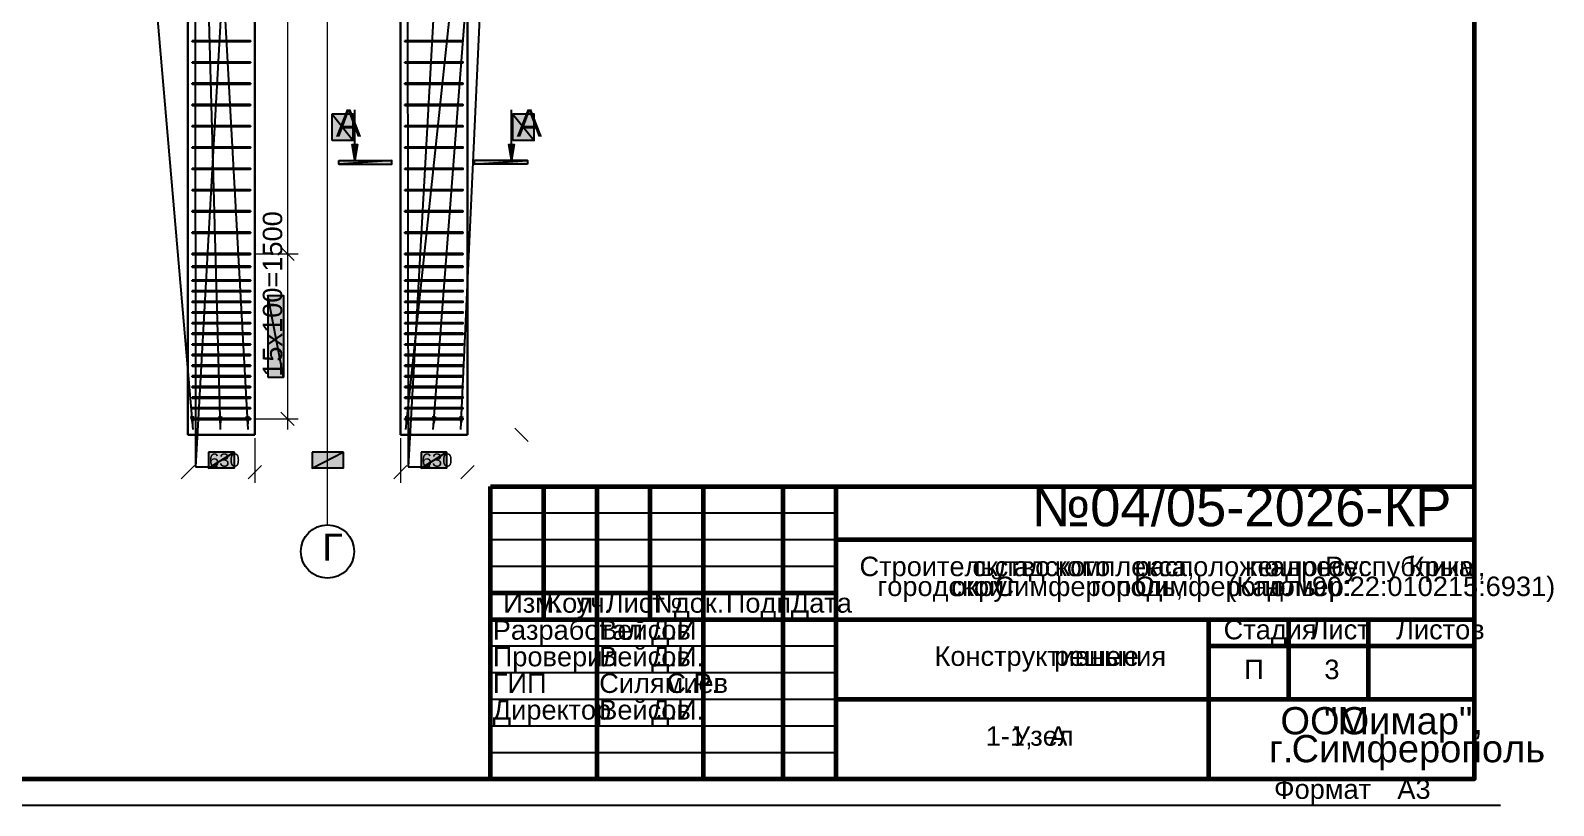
# Model space of a CAD drawing. Extents: x 8 to 21351, y 0 to 420.
# Drawn here: x 9454.5 to 9740.8, y 0.1 to 145.8 of the extents above; entities that cross this region are included whole.
import ezdxf

# ---------------------------------------------------------------- set-up
doc = ezdxf.new("R2010")
doc.units = 0
doc.linetypes.add('TEYPDFCAD_CENTER', pattern=[20, 12, -3, 2, -3])
for name, color, linetype in [('PDF_ВЫНОСКИ', 7, 'Continuous'), ('PDF_ОСИ', 7, 'Continuous'), ('TEY_REVIEW_AXIS', 7, 'Continuous'), ('TEY_REVIEW_LEADER', 7, 'Continuous')]:
    doc.layers.add(name, color=color, linetype=linetype)
doc.styles.add('TEYPDFCAD_TEXT', font='arial.ttf')
doc.dimstyles.new('TEYPDFCAD_SCALE_1', dxfattribs={"dimtxt": 2.5, "dimasz": 2.5, "dimexe": 1.25, "dimexo": 0.75, "dimtad": 1, "dimdsep": 46, "dimtxsty": 'Standard', "dimcen": 0.09, "dimadec": 0, "dimazin": 0, "dimtfac": 1, "dimtofl": 0, "dimtmove": 0, "dimatfit": 3, "dimfxl": 1, "dimarcsym": 0})

# ---------------------------------------------------------------- blocks, each defined once
blk = doc.blocks.new('TEY_AXIS')
at = {"layer": 'PDF_ОСИ', "linetype": 'TEYPDFCAD_CENTER', "lineweight": 9}
blk.add_line((0, 0), (1, 0), dxfattribs=at)

msp = doc.modelspace()

# ---------------------------------------------------------------- hatches: boundary and pattern name
at = {"true_color": 0xffffff}
h = msp.add_hatch(color=0, dxfattribs=at)
h.paths.add_polyline_path([(9511.21, 125.16), (9511.21, 130.07), (9515.15, 125.16)])
h.paths.add_polyline_path([(9511.21, 130.07), (9515.15, 125.16), (9515.15, 130.07)])
h = msp.add_hatch(color=0, dxfattribs=at)
h.paths.add_polyline_path([(9545.2, 125.16), (9545.2, 130.07), (9549.16, 125.16)])
h.paths.add_polyline_path([(9545.2, 130.07), (9549.16, 125.16), (9549.16, 130.07)])
for points in [[(9515.46, 121.37), (9514.96, 124.38), (9515.95, 124.38)], [(9544.91, 121.37), (9544.4, 124.38), (9545.41, 124.38)]]:
    msp.add_hatch(color=7).paths.add_polyline_path(points)
h = msp.add_hatch(color=7)
h.paths.add_polyline_path([(9512.46, 121.37), (9522.45, 121.37), (9512.46, 120.67)])
h.paths.add_polyline_path([(9522.45, 121.37), (9512.46, 120.67), (9522.45, 120.67)])
h = msp.add_hatch(color=7)
h.paths.add_polyline_path([(9547.91, 120.67), (9537.9, 120.67), (9547.91, 121.37)])
h.paths.add_polyline_path([(9537.9, 120.67), (9547.91, 121.37), (9537.9, 121.37)])
h = msp.add_hatch(color=0, dxfattribs=at)
h.paths.add_polyline_path([(9499.1, 80.64), (9502.09, 80.64), (9499.1, 95.99)])
h.paths.add_polyline_path([(9502.09, 80.64), (9499.1, 95.99), (9502.09, 95.99)])
h = msp.add_hatch(color=0, dxfattribs=at)
h.paths.add_polyline_path([(9487.99, 66.57), (9487.99, 63.56), (9492.77, 66.57)])
h.paths.add_polyline_path([(9487.99, 63.56), (9492.77, 66.57), (9492.77, 63.56)])
h = msp.add_hatch(color=0, dxfattribs=at)
h.paths.add_polyline_path([(9507.44, 66.57), (9507.44, 63.56), (9513.28, 66.57)])
h.paths.add_polyline_path([(9507.44, 63.56), (9513.28, 66.57), (9513.28, 63.56)])
h = msp.add_hatch(color=0, dxfattribs=at)
h.paths.add_polyline_path([(9527.95, 66.57), (9527.95, 63.56), (9532.74, 66.57)])
h.paths.add_polyline_path([(9527.95, 63.56), (9532.74, 66.57), (9532.74, 63.56)])

# ---------------------------------------------------------------- linework, layer by layer
at = {"color": 0, "lineweight": 0, "true_color": 0xffffff}
for p, q in [((9515.15, 125.16), (9515.15, 130.07)), ((9549.16, 125.16), (9549.16, 130.07))]:
    msp.add_line(p, q, dxfattribs=at)
at = {"color": 7, "lineweight": 25}
for p, q in [((9515.46, 121.37), (9515.46, 130.87)), ((9544.91, 121.37), (9544.91, 130.87))]:
    msp.add_line(p, q, dxfattribs=at)
at = {"color": 7, "lineweight": 5}
for p, q in [((9496.48, 103.82), (9504.84, 103.82)), ((9496.48, 103.82), (9504.84, 103.82)), ((9501.6, 105.07), (9504.1, 102.57)), ((9504.1, 102.57), (9501.6, 105.07)), ((9496.48, 72.81), (9504.84, 72.81)), ((9501.6, 74.06), (9504.1, 71.56)), ((9496.69, 69.19), (9496.69, 60.81)), ((9524.04, 69.19), (9524.04, 60.81)), ((9545.58, 71.06), (9548.08, 68.56)), ((9485.32, 64.07), (9482.82, 61.57)), ((9495.44, 61.57), (9497.94, 64.07)), ((9497.94, 64.07), (9495.44, 61.57)), ((9522.79, 61.57), (9525.28, 64.07)), ((9525.28, 64.07), (9522.79, 61.57)), ((9535.4, 61.57), (9537.9, 64.07))]:
    msp.add_line(p, q, dxfattribs=at)
at = {"color": 0, "true_color": 0xffffff}
for points in [[(9511.21, 125.16), (9511.21, 130.07), (9515.15, 125.16)], [(9511.21, 130.07), (9515.15, 125.16), (9515.15, 130.07)], [(9545.2, 125.16), (9545.2, 130.07), (9549.16, 125.16)], [(9545.2, 130.07), (9549.16, 125.16), (9549.16, 130.07)], [(9499.1, 80.64), (9502.09, 80.64), (9499.1, 95.99)], [(9502.09, 80.64), (9499.1, 95.99), (9502.09, 95.99)], [(9487.99, 66.57), (9487.99, 63.56), (9492.77, 66.57)], [(9487.99, 63.56), (9492.77, 66.57), (9492.77, 63.56)], [(9507.44, 66.57), (9507.44, 63.56), (9513.28, 66.57)], [(9507.44, 63.56), (9513.28, 66.57), (9513.28, 63.56)], [(9527.95, 66.57), (9527.95, 63.56), (9532.74, 66.57)], [(9527.95, 63.56), (9532.74, 66.57), (9532.74, 63.56)]]:
    msp.add_lwpolyline(points, close=True, dxfattribs=at)
at = {"color": 7}
for points in [[(9515.46, 121.37), (9514.96, 124.38), (9515.95, 124.38)], [(9544.91, 121.37), (9544.4, 124.38), (9545.41, 124.38)], [(9512.46, 121.37), (9522.45, 121.37), (9512.46, 120.67)], [(9522.45, 121.37), (9512.46, 120.67), (9522.45, 120.67)], [(9547.91, 120.67), (9537.9, 120.67), (9547.91, 121.37)], [(9537.9, 120.67), (9547.91, 121.37), (9537.9, 121.37)]]:
    msp.add_lwpolyline(points, close=True, dxfattribs=at)
at = {"color": 7, "lineweight": 25}
msp.add_circle((9510.35, 47.89), 5.01, dxfattribs=at)
at = {"layer": 'TEY_REVIEW_AXIS', "lineweight": 30}
for p, q in [((9484.07, 239.82), (9484.07, 69.81)), ((9496.69, 239.82), (9496.69, 69.81)), ((9524.04, 239.82), (9524.04, 69.81)), ((9536.65, 69.81), (9536.65, 239.82))]:
    msp.add_line(p, q, dxfattribs=at)
at = {"layer": 'TEY_REVIEW_AXIS', "color": 7, "lineweight": 5}
for p, q in [((9502.85, 213.8), (9502.85, 101.81)), ((9502.85, 105.81), (9502.85, 70.82))]:
    msp.add_line(p, q, dxfattribs=at)
at = {"layer": 'TEY_REVIEW_AXIS', "lineweight": 60}
for p, q in [((9540.97, 60.13), (9725.94, 60.13)), ((9540.97, 5.14), (9540.97, 60.13)), ((9550.96, 60.13), (9550.96, 35.14)), ((9560.95, 60.13), (9560.95, 5.14)), ((9570.96, 60.13), (9570.96, 35.14)), ((9580.95, 60.13), (9580.95, 5.14)), ((9595.96, 60.13), (9595.96, 5.14)), ((9605.95, 5.14), (9605.95, 60.13)), ((9725.94, 5.14), (9725.94, 60.13)), ((9605.95, 50.14), (9725.94, 50.14)), ((9540.97, 40.13), (9605.95, 40.13)), ((9540.97, 35.14), (9725.94, 35.14)), ((9675.95, 35.14), (9675.95, 5.14)), ((9675.95, 30.14), (9725.94, 30.14)), ((9605.95, 20.15), (9725.94, 20.15)), ((9540.97, 5.14), (9725.94, 5.14))]:
    msp.add_line(p, q, dxfattribs=at)
at = {"layer": 'TEY_REVIEW_AXIS', "lineweight": 25}
for p, q in [((9540.97, 55.14), (9605.95, 55.14)), ((9540.97, 50.14), (9605.95, 50.14)), ((9540.97, 45.15), (9605.95, 45.15)), ((9540.97, 30.14), (9605.95, 30.14)), ((9540.97, 25.15), (9605.95, 25.15)), ((9540.97, 20.15), (9605.95, 20.15)), ((9540.97, 15.13), (9605.95, 15.13)), ((9540.97, 10.14), (9605.95, 10.14)), ((9730.83, 0.15), (9310.97, 0.15))]:
    msp.add_line(p, q, dxfattribs=at)
at = {"layer": 'TEY_REVIEW_AXIS', "lineweight": 60}
msp.add_lwpolyline([(9330.97, 5.14), (9725.94, 5.14), (9725.94, 292.12), (9330.97, 292.12)], close=True, dxfattribs=at)
at = {"layer": 'TEY_REVIEW_LEADER', "lineweight": 30}
for p, q in [((9484.07, 69.81), (9496.69, 69.81)), ((9524.04, 69.81), (9536.65, 69.81))]:
    msp.add_line(p, q, dxfattribs=at)
at = {"layer": 'TEY_REVIEW_LEADER', "lineweight": 60}
for p, q in [((9690.96, 35.14), (9690.96, 20.15)), ((9705.96, 35.14), (9705.96, 20.15))]:
    msp.add_line(p, q, dxfattribs=at)
at = {"layer": 'TEY_REVIEW_LEADER', "lineweight": 30}
for points in [[(9484.92, 143.89), (9495.84, 143.89), (9495.84, 143.74), (9484.92, 143.74)], [(9524.88, 143.89), (9535.8, 143.89), (9535.8, 143.74), (9524.88, 143.74)], [(9484.92, 139.89), (9495.84, 139.89), (9495.84, 139.74), (9484.92, 139.74)], [(9524.88, 139.89), (9535.8, 139.89), (9535.8, 139.74), (9524.88, 139.74)], [(9484.92, 135.89), (9495.84, 135.89), (9495.84, 135.74), (9484.92, 135.74)], [(9524.88, 135.89), (9535.8, 135.89), (9535.8, 135.74), (9524.88, 135.74)], [(9484.92, 131.89), (9495.84, 131.89), (9495.84, 131.74), (9484.92, 131.74)], [(9524.88, 131.89), (9535.8, 131.89), (9535.8, 131.74), (9524.88, 131.74)], [(9484.92, 127.89), (9495.84, 127.89), (9495.84, 127.74), (9484.92, 127.74)], [(9524.88, 127.89), (9535.8, 127.89), (9535.8, 127.74), (9524.88, 127.74)], [(9484.92, 123.89), (9495.84, 123.89), (9495.84, 123.74), (9484.92, 123.74)], [(9524.88, 123.89), (9535.8, 123.89), (9535.8, 123.74), (9524.88, 123.74)], [(9484.92, 119.89), (9495.84, 119.89), (9495.84, 119.74), (9484.92, 119.74)], [(9524.88, 119.89), (9535.8, 119.89), (9535.8, 119.74), (9524.88, 119.74)], [(9484.92, 115.89), (9495.84, 115.89), (9495.84, 115.74), (9484.92, 115.74)], [(9524.88, 115.89), (9535.8, 115.89), (9535.8, 115.74), (9524.88, 115.74)], [(9484.92, 111.89), (9495.84, 111.89), (9495.84, 111.74), (9484.92, 111.74)], [(9524.88, 111.89), (9535.8, 111.89), (9535.8, 111.74), (9524.88, 111.74)], [(9484.92, 107.89), (9495.84, 107.89), (9495.84, 107.74), (9484.92, 107.74)], [(9524.88, 107.89), (9535.8, 107.89), (9535.8, 107.74), (9524.88, 107.74)], [(9484.92, 103.89), (9495.84, 103.89), (9495.84, 103.74), (9484.92, 103.74)], [(9524.88, 103.89), (9535.8, 103.89), (9535.8, 103.74), (9524.88, 103.74)], [(9484.92, 101.49), (9495.84, 101.49), (9495.84, 101.35), (9484.92, 101.35)], [(9524.88, 101.49), (9535.8, 101.49), (9535.8, 101.35), (9524.88, 101.35)], [(9484.92, 98.89), (9495.84, 98.89), (9495.84, 98.74), (9484.92, 98.74)], [(9524.88, 98.89), (9535.8, 98.89), (9535.8, 98.74), (9524.88, 98.74)], [(9484.92, 96.9), (9495.84, 96.9), (9495.84, 96.73), (9484.92, 96.73)], [(9484.92, 94.89), (9495.84, 94.89), (9495.84, 94.74), (9484.92, 94.74)], [(9524.88, 96.9), (9535.8, 96.9), (9535.8, 96.73), (9524.88, 96.73)], [(9524.88, 94.89), (9535.8, 94.89), (9535.8, 94.74), (9524.88, 94.74)], [(9484.92, 92.9), (9495.84, 92.9), (9495.84, 92.73), (9484.92, 92.73)], [(9524.88, 92.9), (9535.8, 92.9), (9535.8, 92.73), (9524.88, 92.73)], [(9484.92, 90.89), (9495.84, 90.89), (9495.84, 90.74), (9484.92, 90.74)], [(9484.92, 88.9), (9495.84, 88.9), (9495.84, 88.73), (9484.92, 88.73)], [(9524.88, 90.89), (9535.8, 90.89), (9535.8, 90.74), (9524.88, 90.74)], [(9524.88, 88.9), (9535.8, 88.9), (9535.8, 88.73), (9524.88, 88.73)], [(9484.92, 86.89), (9495.84, 86.89), (9495.84, 86.74), (9484.92, 86.74)], [(9524.88, 86.89), (9535.8, 86.89), (9535.8, 86.74), (9524.88, 86.74)], [(9484.92, 84.9), (9495.84, 84.9), (9495.84, 84.73), (9484.92, 84.73)], [(9524.88, 84.9), (9535.8, 84.9), (9535.8, 84.73), (9524.88, 84.73)], [(9484.92, 82.89), (9495.84, 82.89), (9495.84, 82.74), (9484.92, 82.74)], [(9484.92, 80.9), (9495.84, 80.9), (9495.84, 80.73), (9484.92, 80.73)], [(9524.88, 82.89), (9535.8, 82.89), (9535.8, 82.74), (9524.88, 82.74)], [(9524.88, 80.9), (9535.8, 80.9), (9535.8, 80.73), (9524.88, 80.73)], [(9484.92, 78.89), (9495.84, 78.89), (9495.84, 78.74), (9484.92, 78.74)], [(9524.88, 78.89), (9535.8, 78.89), (9535.8, 78.74), (9524.88, 78.74)], [(9484.92, 76.9), (9495.84, 76.9), (9495.84, 76.73), (9484.92, 76.73)], [(9484.92, 74.89), (9495.84, 74.89), (9495.84, 74.74), (9484.92, 74.74)], [(9524.88, 76.9), (9535.8, 76.9), (9535.8, 76.73), (9524.88, 76.73)], [(9524.88, 74.89), (9535.8, 74.89), (9535.8, 74.74), (9524.88, 74.74)], [(9484.92, 72.9), (9495.84, 72.9), (9495.84, 72.73), (9484.92, 72.73)], [(9524.88, 72.9), (9535.8, 72.9), (9535.8, 72.73), (9524.88, 72.73)]]:
    msp.add_lwpolyline(points, close=True, dxfattribs=at)

# ---------------------------------------------------------------- block references
at = {"layer": 'PDF_ОСИ', "xscale": 220.4085, "rotation": 90}
msp.add_blockref('TEY_AXIS', (9510.34, 52.9), dxfattribs=at)

# ---------------------------------------------------------------- texts
at = {"color": 7, "style": 'TEYPDFCAD_TEXT'}
for s, height, p in [('№04/05-2026-КР', 7.3201, (9642.74, 52.64)), ('Г', 5.12, (9509.35, 46.14)), ('складского', 3.658, (9631.56, 43.26)), ('комплекса,', 3.658, (9647.08, 43.26)), ('расположенного', 3.6583, (9662.06, 43.26)), ('по', 3.658, (9683.66, 43.26)), ('адресу:', 3.658, (9687.53, 43.26)), ('Республика', 3.658, (9697.86, 43.26)), ('городской', 3.658, (9613.7, 39.52)), ('Симферополь,', 3.6583, (9635.73, 39.52)), ('Симферополь', 3.6583, (9662.06, 39.52)), ('(Кад.', 3.658, (9679.51, 39.52)), ('90:22:010215:6931)', 3.6583, (9695.38, 39.52)), ('округ', 3.658, (9627.58, 39.52)), ('город', 3.658, (9653.9, 39.52)), ('номер:', 3.658, (9686.52, 39.52)), ('Изм.', 3.658, (9543.38, 36.39)), ('уч.', 3.658, (9557.2, 36.39)), ('Лист', 3.658, (9562.64, 36.39)), ('док.', 3.658, (9575.45, 36.39)), ('Подп.', 3.658, (9585.21, 36.39)), ('Разработал', 3.658, (9541.41, 31.31)), ('Вейсов', 3.658, (9561.42, 31.31)), ('Д.И', 3.658, (9571.18, 31.31)), ('Стадия', 3.658, (9678.79, 31.39)), ('Лист', 3.658, (9695.15, 31.39)), ('Проверил', 3.658, (9541.41, 26.31)), ('Вейсов', 3.658, (9561.42, 26.31)), ('Д.И.', 3.658, (9571.18, 26.31)), ('Конструктивные', 3.6583, (9624.45, 26.39)), ('решения', 3.658, (9646.91, 26.39)), ('П', 3.66, (9682.66, 23.9)), ('ГИП', 3.658, (9541.41, 21.31)), ('Силямиев', 3.658, (9561.42, 21.31)), ('С.Р.', 3.658, (9574.04, 21.31)), ('Директор', 3.658, (9541.41, 16.3)), ('Д.И.', 3.658, (9571.18, 16.3)), ('"Мимар",', 5.122, (9697.65, 13.53)), ('1-1,', 3.658, (9634.08, 11.39)), ('Узел', 3.658, (9639.2, 11.39)), ('А', 3.66, (9646.02, 11.39)), ('г.', 5.122, (9687.32, 8.28)), ('Симферополь', 5.1223, (9691.57, 8.28)), ('Формат', 3.658, (9688.25, 1.4))]:
    msp.add_text(s, height=height, dxfattribs=at).set_placement(p)
at = {"layer": 'PDF_ВЫНОСКИ', "style": 'TEYPDFCAD_TEXT'}
for p in [(9488.05, 63.82), (9488.05, 63.82), (9528.02, 63.82), (9528.02, 63.82)]:
    msp.add_text('630', height=2.5, dxfattribs=at).set_placement(p)
at = {"layer": 'TEY_REVIEW_LEADER', "color": 7, "style": 'TEYPDFCAD_TEXT'}
for s, height, p in [('А', 5.12, (9511.91, 125.88)), ('А', 5.12, (9545.9, 125.88)), ('Строительство', 3.6583, (9610.35, 43.26)), ('Крым,', 3.658, (9713.56, 43.26)), ('Кол.', 3.658, (9551.47, 36.39)), ('№', 3.66, (9571.6, 36.39)), ('Дата', 3.658, (9597.44, 36.39)), ('Листов', 3.658, (9711.21, 31.39)), ('3', 3.66, (9697.73, 23.9)), ('Вейсов', 3.658, (9561.42, 16.3)), ('ООО', 5.122, (9689.47, 13.53)), ('A3', 3.658, (9711.45, 1.4))]:
    msp.add_text(s, height=height, dxfattribs=at).set_placement(p)
msp.add_text('15х100=1500', height=3.6583, rotation=90, dxfattribs=at).set_placement((9501.83, 80.73))

# ---------------------------------------------------------------- leaders
at = {"layer": 'PDF_ВЫНОСКИ', "lineweight": 9, "annotation_type": 0, "has_hookline": 1, "hookline_direction": 0}
for points in [[(9495.44, 70.82), (9484.8, 263.29), (9487.3, 263.29)], [(9490.25, 70.82), (9484.8, 263.29), (9487.3, 263.29)], [(9485.09, 70.82), (9469.68, 249.53), (9472.18, 249.53)], [(9485.32, 244.62), (9485.55, 63.82), (9488.05, 63.82)], [(9495.67, 244.62), (9485.55, 63.82), (9488.05, 63.82)], [(9525.28, 244.73), (9525.52, 63.82), (9528.02, 63.82)], [(9535.64, 244.73), (9525.52, 63.82), (9528.02, 63.82)], [(9525.05, 70.82), (9543.34, 242.49), (9545.84, 242.49)], [(9530.22, 70.82), (9543.34, 242.49), (9545.84, 242.49)], [(9535.4, 70.82), (9543.34, 242.49), (9545.84, 242.49)]]:
    msp.add_leader(points, dimstyle='TEYPDFCAD_SCALE_1', dxfattribs=at)

doc.saveas('drawing.dxf')
